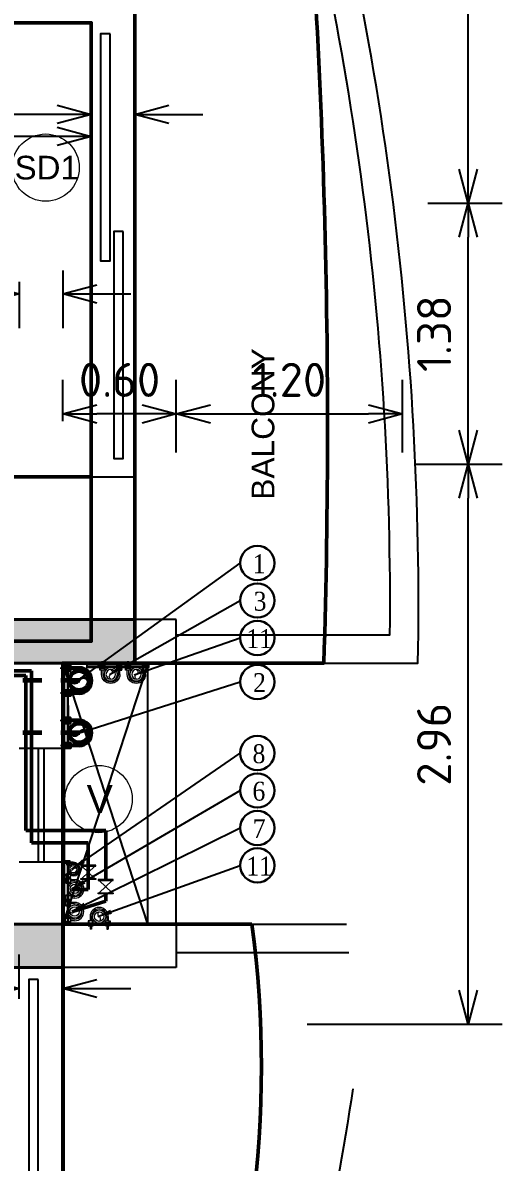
# Model space of a CAD drawing. Header units: inches. Extents: x 0 to 429, y 0 to 185.
# Drawn here: x 263.19 to 265.73, y 122.34 to 128.37 of the extents above; entities that cross this region are included whole.
import ezdxf
from ezdxf.enums import TextEntityAlignment as Align

# ---------------------------------------------------------------- set-up
doc = ezdxf.new("R2010")
doc.units = ezdxf.units.IN
doc.header["$MEASUREMENT"] = 0
doc.linetypes.add('Xr-4BHK-A-B-Typical-Sub$0$HIDDEN', pattern=[0.375, 0.25, -0.125])
doc.layers.get('DEFPOINTS').update_dxf_attribs({"lineweight": 18})
for name, color, linetype, lineweight in [('FLOOR01', 7, 'Continuous', 50), ('XR-4BHK-A-B-TYPICAL-SUB$0$1PL-SHAFT-PIPE-TEXT-50', 213, 'Continuous', 30), ('XR-4BHK-A-B-TYPICAL-SUB$0$TOWER-COL', 1, 'Continuous', 40), ('XR-4BHK-A-B-TYPICAL-SUB$0$TOWER-COL-HATCH', 9, 'Continuous', 5)]:
    doc.layers.add(name, color=color, linetype=linetype, lineweight=lineweight)
doc.layers.add('XR-4BHK-A-B-TYPICAL-SUB$0$1PL-SHAFT-PIPE', color=7, linetype='Continuous')
doc.layers.add('XR-4BHK-A-B-TYPICAL-SUB$0$SEWERARE LINE', color=7, linetype='Continuous', lineweight=35, true_color=0xca2d12)
doc.layers.add('XR-4BHK-A-B-TYPICAL-SUB$0$WATER SUPPLAY', color=7, linetype='Continuous', lineweight=0, true_color=0x00f000)
doc.styles.add('Sanvi Common', font='isocpeur.ttf')
doc.styles.add('Xr-4BHK-A-B-Typical-Sub$0$$0$DIM', font='arial.ttf', dxfattribs={"height": 4})
doc.styles.add('Xr-4BHK-A-B-Typical-Sub$0$$1$Standard', font='arial.ttf')
doc.styles.add('Xr-4BHK-A-B-Typical-Sub$0$DIM', font='arial.ttf')
doc.styles.add('Xr-4BHK-A-B-Typical-Sub$0$Standard', font='ARIALN.TTF')
doc.styles.add('Xr-4BHK-A-B-Typical-Sub$0$TIMES-ROMAN', font='times.ttf', dxfattribs={"width": 0.9})
doc.dimstyles.new('Sanvi Common', dxfattribs={"dimtxt": 0.18, "dimasz": 0.18, "dimexe": 0.18, "dimexo": 0.0625, "dimgap": 0.09, "dimtad": 1, "dimzin": 0, "dimdsep": 46, "dimtxsty": 'Sanvi Common', "dimblk": 'OPEN30', "dimcen": 0.09, "dimclrd": 68, "dimclre": 68, "dimclrt": 40, "dimadec": 0, "dimazin": 0, "dimtfac": 1, "dimtofl": 0, "dimtmove": 0, "dimatfit": 3, "dimldrblk": 'OPEN30', "dimfxl": 1, "dimtolj": 1, "dimtzin": 0, "dimarcsym": 0})
doc.dimstyles.new('Xr-4BHK-A-B-Typical-Sub$0$DIM 75', dxfattribs={"dimtxt": 75, "dimasz": 75, "dimexe": 0.18, "dimexo": 0.0625, "dimgap": 0.09, "dimtad": 0, "dimtih": 1, "dimtoh": 1, "dimdec": 0, "dimzin": 0, "dimdsep": 46, "dimtxsty": 'Xr-4BHK-A-B-Typical-Sub$0$Standard', "dimcen": 0.09, "dimclrd": 256, "dimclre": 256, "dimclrt": 256, "dimadec": 0, "dimazin": 0, "dimtfac": 1, "dimtdec": 0, "dimtofl": 0, "dimtmove": 0, "dimatfit": 3, "dimfxl": 1, "dimtolj": 1, "dimtzin": 0, "dimarcsym": 0})

# ---------------------------------------------------------------- blocks, each defined once
blk = doc.blocks.new('Xr-4BHK-A-B-Typical-Sub$0$REV.CO.')
at = {"layer": 'XR-4BHK-A-B-TYPICAL-SUB$0$TOWER-COL-HATCH'}
for points in [[(448141.6030434328, 15070.22767315162), (448141.6030434328, 14840.22767315179), (447241.1053430899, 14840.22767315115), (447241.1053430892, 15070.22767315162)], [(448521.1053430892, 13460.22663578375), (447621.1053430892, 13460.22663578375), (447621.1053430899, 13230.22663578329), (448521.1053430899, 13230.22663578422)]]:
    blk.add_hatch(color=256, dxfattribs=at).paths.add_polyline_path(points)
at = {"layer": 'XR-4BHK-A-B-TYPICAL-SUB$0$TOWER-COL'}
for points in [[(447241.105343089, 15070.2276675078), (447241.105343089, 14840.2276675078), (448141.6030434328, 14840.22713470217), (448141.6030434328, 15070.22713470217)], [(447621.105343089, 13460.22663013994), (447621.105343089, 13230.22663013994), (448521.105343089, 13230.22663013994), (448521.105343089, 13460.22663013994)]]:
    blk.add_lwpolyline(points, close=True, dxfattribs=at)
blk = doc.blocks.new('Xr-4BHK-A-B-Typical-Sub$0$$0$DOOR NO')
at = {"lineweight": 0}
blk.add_circle((5.684341886080801e-14, 0), 10, dxfattribs=at)
at = {"style": 'Xr-4BHK-A-B-Typical-Sub$0$$0$DIM'}
blk.add_attdef('X1', text='', height=9, dxfattribs=at).set_placement((5.684341886080801e-14, 0), align=Align.MIDDLE_CENTER)
blk = doc.blocks.new('_Open30')
at = {"color": 0, "linetype": 'ByBlock', "lineweight": -2}
for p, q in [((-1, 0.26794919), (0, 0)), ((0, 0), (-1, -0.26794919)), ((0, 0), (-1, 0))]:
    blk.add_line(p, q, dxfattribs=at)
blk = doc.blocks.new('*D208')
at = {"color": 68, "lineweight": -2, "transparency": 16777216}
for p, q in [((263.5542284709865, 127.7088136228554), (263.5542284709865, 128.0611464959577)), ((263.7842284709679, 127.7088135975496), (263.7842284709679, 128.0611464959577)), ((263.3742284709865, 127.8811464959577), (260.0262284709885, 127.8811464959577)), ((263.9642284709679, 127.8811464959577), (264.1442284709679, 127.8811464959577))]:
    blk.add_line(p, q, dxfattribs=at)
at = {"layer": 'DEFPOINTS', "color": 0, "transparency": 16777216}
for p in [(263.5542284709865, 127.8811464959577), (263.5542284709865, 127.6463136228554), (263.7842284709679, 127.6463135975496)]:
    blk.add_point(p, dxfattribs=at)
at = {"color": 68, "lineweight": -2, "transparency": 16777216, "xscale": 0.18, "yscale": 0.18, "zscale": 0.18}
blk.add_blockref('_Open30', (263.5542284709865, 127.8811464959577), dxfattribs=at)
at = {"color": 68, "lineweight": -2, "transparency": 16777216, "xscale": 0.18, "yscale": 0.18, "zscale": 0.18, "rotation": 180}
blk.add_blockref('_Open30', (263.7842284709679, 127.8811464959577), dxfattribs=at)
at = {"color": 40, "transparency": 16777216, "insert": (260.3142284709886, 128.0611464959577), "char_height": 0.18, "attachment_point": 5, "style": 'Sanvi Common'}
blk.add_mtext('\\A1;0.23', dxfattribs=at)
blk = doc.blocks.new('*D209')
at = {"color": 68, "lineweight": -2, "transparency": 16777216}
for p, q in [((259.6092284738026, 127.8270088014975), (259.6092284738026, 127.9445088014975)), ((263.5542284709865, 127.7088136228554), (263.5542284709865, 127.9445088014975)), ((263.3742284709865, 127.7645088014975), (259.7892284738026, 127.7645088014975))]:
    blk.add_line(p, q, dxfattribs=at)
at = {"layer": 'DEFPOINTS', "color": 0, "transparency": 16777216}
for p in [(259.6092284738026, 127.7645088014975), (259.6092284738026, 127.7645088014975), (263.5542284709865, 127.6463136228554)]:
    blk.add_point(p, dxfattribs=at)
at = {"color": 68, "lineweight": -2, "transparency": 16777216, "xscale": 0.18, "yscale": 0.18, "zscale": 0.18, "rotation": 180}
blk.add_blockref('_Open30', (259.6092284738026, 127.7645088014975), dxfattribs=at)
at = {"color": 68, "lineweight": -2, "transparency": 16777216, "xscale": 0.18, "yscale": 0.18, "zscale": 0.18}
blk.add_blockref('_Open30', (263.5542284709865, 127.7645088014975), dxfattribs=at)
at = {"color": 40, "transparency": 16777216, "insert": (261.5817284723946, 127.9445088014975), "char_height": 0.18, "attachment_point": 5, "style": 'Sanvi Common'}
blk.add_mtext('\\A1;3.94', dxfattribs=at)
blk = doc.blocks.new('*D251')
at = {"color": 68, "lineweight": -2, "transparency": 16777216}
for p, q in [((263.404233178275, 127.056613819455), (263.404233178275, 126.7517360425044)), ((263.1742331782645, 126.9964353152751), (263.1742331782645, 126.7517360425044)), ((262.9942331782645, 126.9317360425044), (259.6462331782665, 126.9317360425044)), ((263.584233178275, 126.9317360425044), (263.764233178275, 126.9317360425044))]:
    blk.add_line(p, q, dxfattribs=at)
at = {"layer": 'DEFPOINTS', "color": 0, "transparency": 16777216}
for p in [(263.404233178275, 127.119113819455), (263.1742331782645, 127.0589353152751), (263.1742331782645, 126.9317360425044)]:
    blk.add_point(p, dxfattribs=at)
at = {"color": 68, "lineweight": -2, "transparency": 16777216, "xscale": 0.18, "yscale": 0.18, "zscale": 0.18}
blk.add_blockref('_Open30', (263.1742331782645, 126.9317360425044), dxfattribs=at)
at = {"color": 68, "lineweight": -2, "transparency": 16777216, "xscale": 0.18, "yscale": 0.18, "zscale": 0.18, "rotation": 180}
blk.add_blockref('_Open30', (263.404233178275, 126.9317360425044), dxfattribs=at)
at = {"color": 40, "transparency": 16777216, "insert": (259.9342331782665, 127.1117360425044), "char_height": 0.18, "attachment_point": 5, "style": 'Sanvi Common'}
blk.add_mtext('\\A1;0.23', dxfattribs=at)
blk = doc.blocks.new('*D266')
at = {"color": 68, "lineweight": -2, "transparency": 16777216}
for p, q in [((263.1742151244891, 123.2061756171893), (263.1742151244891, 123.4400206313214)), ((263.4042151244996, 123.2061756171893), (263.4042151244996, 123.4400206313214)), ((262.9942151244891, 123.2600206313214), (259.6462151244911, 123.2600206313214)), ((263.5842151244996, 123.2600206313214), (263.7642151244996, 123.2600206313214))]:
    blk.add_line(p, q, dxfattribs=at)
at = {"layer": 'DEFPOINTS', "color": 0, "transparency": 16777216}
for p in [(263.4042151244996, 123.2600206313214), (263.1742151244891, 123.1436756171893), (263.4042151244996, 123.1436756171893)]:
    blk.add_point(p, dxfattribs=at)
at = {"color": 68, "lineweight": -2, "transparency": 16777216, "xscale": 0.18, "yscale": 0.18, "zscale": 0.18}
blk.add_blockref('_Open30', (263.1742151244891, 123.2600206313214), dxfattribs=at)
at = {"color": 68, "lineweight": -2, "transparency": 16777216, "xscale": 0.18, "yscale": 0.18, "zscale": 0.18, "rotation": 180}
blk.add_blockref('_Open30', (263.4042151244996, 123.2600206313214), dxfattribs=at)
at = {"color": 40, "transparency": 16777216, "insert": (259.9342151244911, 123.4400206313214), "char_height": 0.18, "attachment_point": 5, "style": 'Sanvi Common'}
blk.add_mtext('\\A1;0.23', dxfattribs=at)
blk = doc.blocks.new('*D344')
at = {"color": 68, "lineweight": -2, "transparency": 16777216}
for p, q in [((265.262305015471, 126.0315390845059), (265.7267621430937, 126.0315390845059)), ((265.5467621430936, 123.251539605429), (265.5467621430936, 125.8515390845059)), ((264.6957337695406, 123.071539605429), (265.7267621430937, 123.071539605429))]:
    blk.add_line(p, q, dxfattribs=at)
at = {"layer": 'DEFPOINTS', "color": 0, "transparency": 16777216}
for p in [(265.199805015471, 126.0315390845059), (265.5467621430936, 126.0315390845059), (264.6332337695406, 123.071539605429)]:
    blk.add_point(p, dxfattribs=at)
at = {"color": 68, "lineweight": -2, "transparency": 16777216, "xscale": 0.18, "yscale": 0.18, "zscale": 0.18}
for p, rotation in [((265.5467621430936, 126.0315390845059), 90), ((265.5467621430936, 123.071539605429), 270)]:
    blk.add_blockref('_Open30', p, dxfattribs=dict(at, rotation=rotation))
at = {"color": 40, "transparency": 16777216, "insert": (265.3667621430936, 124.5515393449673), "char_height": 0.18, "attachment_point": 5, "rotation": 90, "style": 'Sanvi Common'}
blk.add_mtext('\\A1;2.96', dxfattribs=at)
blk = doc.blocks.new('*D345')
at = {"color": 68, "lineweight": -2, "transparency": 16777216}
for p, q in [((265.3329588896943, 127.4115400815059), (265.7267621430937, 127.4115400815059)), ((265.5467621430936, 126.2115390845059), (265.5467621430936, 127.2315400815059)), ((265.262305015471, 126.0315390845059), (265.7267621430937, 126.0315390845059))]:
    blk.add_line(p, q, dxfattribs=at)
at = {"layer": 'DEFPOINTS', "color": 0, "transparency": 16777216}
for p in [(265.2704588896943, 127.4115400815059), (265.5467621430936, 127.4115400815059), (265.199805015471, 126.0315390845059)]:
    blk.add_point(p, dxfattribs=at)
at = {"color": 68, "lineweight": -2, "transparency": 16777216, "xscale": 0.18, "yscale": 0.18, "zscale": 0.18}
for p, rotation in [((265.5467621430936, 127.4115400815059), 90), ((265.5467621430936, 126.0315390845059), 270)]:
    blk.add_blockref('_Open30', p, dxfattribs=dict(at, rotation=rotation))
at = {"color": 40, "transparency": 16777216, "insert": (265.3667621430936, 126.7215395830058), "char_height": 0.18, "attachment_point": 5, "rotation": 90, "style": 'Sanvi Common'}
blk.add_mtext('\\A1;1.38', dxfattribs=at)
blk = doc.blocks.new('*D346')
at = {"color": 68, "lineweight": -2, "transparency": 16777216}
for p, q in [((264.6957337695406, 132.3680443364862), (265.7267621430937, 132.3680443364862)), ((265.5467621430937, 127.5915400815059), (265.5467621430936, 132.1880443364861)), ((265.3329588896943, 127.4115400815059), (265.7267621430937, 127.4115400815059))]:
    blk.add_line(p, q, dxfattribs=at)
at = {"layer": 'DEFPOINTS', "color": 0, "transparency": 16777216}
for p in [(264.6332337695406, 132.3680443364862), (265.5467621430936, 132.3680443364862), (265.2704588896943, 127.4115400815059)]:
    blk.add_point(p, dxfattribs=at)
at = {"color": 68, "lineweight": -2, "transparency": 16777216, "xscale": 0.18, "yscale": 0.18, "zscale": 0.18}
for p, rotation in [((265.5467621430936, 132.3680443364862), 90), ((265.5467621430937, 127.4115400815059), 270)]:
    blk.add_blockref('_Open30', p, dxfattribs=dict(at, rotation=rotation))
at = {"color": 40, "transparency": 16777216, "insert": (265.3667621430936, 129.8897922089959), "char_height": 0.18, "attachment_point": 5, "rotation": 90, "style": 'Sanvi Common'}
blk.add_mtext('\\A1;4.96', dxfattribs=at)
blk = doc.blocks.new('*D347')
at = {"color": 68, "lineweight": -2, "transparency": 16777216}
for p, q in [((264.0042415217669, 126.0940390845058), (264.0042415217669, 126.4776452742874)), ((265.1998050154709, 126.0940390845058), (265.1998050154709, 126.4776452742874)), ((264.1842415217669, 126.2976452742874), (265.0198050154709, 126.2976452742874))]:
    blk.add_line(p, q, dxfattribs=at)
at = {"layer": 'DEFPOINTS', "color": 0, "transparency": 16777216}
for p in [(265.1998050154709, 126.2976452742874), (264.0042415217669, 126.0315390845058), (265.1998050154709, 126.0315390845058)]:
    blk.add_point(p, dxfattribs=at)
at = {"color": 68, "lineweight": -2, "transparency": 16777216, "xscale": 0.18, "yscale": 0.18, "zscale": 0.18, "rotation": 180}
blk.add_blockref('_Open30', (264.0042415217669, 126.2976452742874), dxfattribs=at)
at = {"color": 68, "lineweight": -2, "transparency": 16777216, "xscale": 0.18, "yscale": 0.18, "zscale": 0.18}
blk.add_blockref('_Open30', (265.1998050154709, 126.2976452742874), dxfattribs=at)
at = {"color": 40, "transparency": 16777216, "insert": (264.6020232686189, 126.4776452742874), "char_height": 0.18, "attachment_point": 5, "style": 'Sanvi Common'}
blk.add_mtext('\\A1;1.20', dxfattribs=at)
blk = doc.blocks.new('*D348')
at = {"color": 68, "lineweight": -2, "transparency": 16777216}
for p, q in [((263.4042440483519, 126.2590633396026), (263.4042440483519, 126.4776452742874)), ((264.0042415217669, 126.0940390845058), (264.0042415217669, 126.4776452742874)), ((263.8242415217669, 126.2976452742874), (263.5842440483519, 126.2976452742874))]:
    blk.add_line(p, q, dxfattribs=at)
at = {"layer": 'DEFPOINTS', "color": 0, "transparency": 16777216}
for p in [(263.4042440483519, 126.2976452742874), (263.4042440483519, 126.1965633396026), (264.0042415217669, 126.0315390845058)]:
    blk.add_point(p, dxfattribs=at)
at = {"color": 68, "lineweight": -2, "transparency": 16777216, "xscale": 0.18, "yscale": 0.18, "zscale": 0.18, "rotation": 180}
blk.add_blockref('_Open30', (263.4042440483519, 126.2976452742874), dxfattribs=at)
at = {"color": 68, "lineweight": -2, "transparency": 16777216, "xscale": 0.18, "yscale": 0.18, "zscale": 0.18}
blk.add_blockref('_Open30', (264.0042415217669, 126.2976452742874), dxfattribs=at)
at = {"color": 40, "transparency": 16777216, "insert": (263.7042427850594, 126.4776452742874), "char_height": 0.18, "attachment_point": 5, "style": 'Sanvi Common'}
blk.add_mtext('\\A1;0.60', dxfattribs=at)
blk = doc.blocks.new('Xr-4BHK-A-B-Typical-Sub$0$CI100')
at = {"layer": 'XR-4BHK-A-B-TYPICAL-SUB$0$SEWERARE LINE', "ltscale": 100}
for p, q in [((-78.8920929323649, -2.473825588822365e-09), (-78.8920929323649, 11.49232116586063)), ((-73.99999999970896, 60.66666666648234), (-74.00000000098953, 11.49232116586063)), ((-65.99999999976717, 60.66666666648234), (-65.99999999854481, 11.49232116586063)), ((-61.1079070615815, -2.473825588822365e-09), (-61.1079070615815, 11.49232116586063)), ((61.1079070615815, -2.473825588822365e-09), (61.1079070615815, 11.49232116586063)), ((65.99999999976717, 60.66666666648234), (65.9999999985157, 11.49232116586063)), ((73.99999999970896, 60.66666666648234), (74.00000000096043, 11.49232116586063)), ((78.8920929323649, -2.473825588822365e-09), (78.8920929323649, 11.49232116586063)), ((-78.89209293544991, -15.49232117328211), (-78.89209293544991, -4.000000002473826)), ((-74.00000000098953, -2.473825588822365e-09), (-74.00000000343425, -4.000000002473826)), ((-74.00000000343425, -15.49232117328211), (-74.00000000288128, -37.33333333814517)), ((-74.00000000343425, -16.76924574613804), (-74.00000000343425, -37.33333333567134)), ((-66.00000000098953, -37.33333333567134), (-74.00000000098953, -37.33333333567134)), ((-66.00000000098953, -2.473825588822365e-09), (-66.00000000098953, -4.000000002473826)), ((-66.00000000098953, -15.49232117328211), (-66.00000000098953, -37.33333333567134)), ((-66.00000000098953, -16.76924574613804), (-66.00000000098953, -37.33333333814517)), ((-61.10790706466651, -15.49232117328211), (-61.10790706466651, -4.000000002473826)), ((61.10790706466651, -15.49232117328211), (61.10790706466651, -4.000000002473826)), ((66.00000000096043, -2.473825588822365e-09), (66.00000000096043, -4.000000002473826)), ((66.00000000096043, -15.49232117328211), (66.00000000096043, -37.33333333567134)), ((66.00000000096043, -16.76924574613804), (66.00000000096043, -37.33333333814517)), ((66.00000000096043, -37.33333333567134), (74.00000000096043, -37.33333333567134)), ((74.00000000096043, -2.473825588822365e-09), (74.00000000340515, -4.000000002473826)), ((74.00000000340515, -15.49232117328211), (74.00000000285218, -37.33333333814517)), ((74.00000000340515, -16.76924574613804), (74.00000000340515, -37.33333333567134)), ((78.89209293544991, -15.49232117328211), (78.89209293544991, -4.000000002473826))]:
    blk.add_line(p, q, dxfattribs=at)
for points in [[(-85.44812645978527, -2.473825588822365e-09), (-54.55187353718793, -2.473825588822365e-09), (-54.55187353718793, 11.49232116586063), (-85.44812645978527, 11.49232116586063)], [(85.44812645975617, -2.473825588822365e-09), (54.55187353718793, -2.473825588822365e-09), (54.55187353718793, 11.49232116586063), (85.44812645975617, 11.49232116586063)], [(-85.4481264622882, -15.49232117328211), (-54.55187353971996, -15.49232117328211), (-54.55187353971996, -4.000000002473826), (-85.4481264622882, -4.000000002473826)], [(85.4481264622882, -15.49232117328211), (54.55187353969086, -15.49232117328211), (54.55187353969086, -4.000000002473826), (85.4481264622882, -4.000000002473826)]]:
    blk.add_lwpolyline(points, close=True, dxfattribs=at)
for radius in [60.6666666669153, 50.00000000020492]:
    blk.add_circle((0, 60.66666666648234), radius, dxfattribs=at)
for centre, radius, start, end in [((0, 60.66666666648234), 74.00000000030329, 0, 180), ((0, 60.66666666648234), 66.00000000027049, 0, 180), ((13.8690806030645, 85.66666666636593), 28.5893581037178, 119.0199020114029, 240.9800979885971), ((-13.8690806030645, 35.66666666656965), 28.5893581037178, 299.0199020114029, 60.98009798859712)]:
    blk.add_arc(centre, radius, start, end, dxfattribs=at)
blk = doc.blocks.new('Xr-4BHK-A-B-Typical-Sub$0$CI50')
at = {"layer": 'XR-4BHK-A-B-TYPICAL-SUB$0$WATER SUPPLAY', "ltscale": 100}
for p, q in [((-53.22542626422364, 2), (-53.22542626422364, 13.49232116833446)), ((-48.33333333313931, 34.99999999991269), (-48.33333333284827, 13.49232116833446)), ((-48.33333333284827, 2), (-48.33333333529299, -2)), ((-40.33333333319752, 34.99999999991269), (-40.33333333040355, 13.49232116833446)), ((-40.33333333284827, 2), (-40.33333333284827, -2)), ((-35.44124039344024, 2), (-35.44124039344024, 13.49232116833446)), ((35.44124039344024, 2), (35.44124039344024, 13.49232116833446)), ((40.33333333319752, 34.99999999481952), (40.33333333354676, 13.49232116324129)), ((40.33333333284827, 2), (40.33333333284827, -2)), ((48.33333333313931, 34.99999999481952), (48.33333333599148, 13.49232116324129)), ((48.33333333284827, 2), (48.33333333529299, -2)), ((53.22542626422364, 2), (53.22542626422364, 13.49232116833446)), ((-53.22542626730865, -13.49232117080828), (-53.22542626730865, -2)), ((-48.33333333529299, -13.49232117080828), (-48.33333333471091, -30.62995350570418)), ((-48.33333333529299, -14.76924574369332), (-48.33333333529299, -30.62995350323035)), ((-40.33333333284827, -30.62995350323035), (-48.33333333284827, -30.62995350323035)), ((-40.33333333284827, -13.49232117080828), (-40.33333333284827, -30.62995350323035)), ((-40.33333333284827, -14.76924574369332), (-40.33333333284827, -30.62995350570418)), ((-35.44124039652525, -13.49232117080828), (-35.44124039652525, -2)), ((35.44124039652525, -13.49232117080828), (35.44124039652525, -2)), ((40.33333333284827, -13.49232117080828), (40.33333333284827, -30.62995350323035)), ((40.33333333284827, -14.76924574369332), (40.33333333284827, -30.62995350570418)), ((40.33333333284827, -30.62995350323035), (48.33333333284827, -30.62995350323035)), ((48.33333333529299, -13.49232117080828), (48.33333333471091, -30.62995350570418)), ((48.33333333529299, -14.76924574369332), (48.33333333529299, -30.62995350323035)), ((53.22542626730865, -13.49232117080828), (53.22542626730865, -2))]:
    blk.add_line(p, q, dxfattribs=at)
at = {"layer": 'XR-4BHK-A-B-TYPICAL-SUB$0$WATER SUPPLAY', "ltscale": 100, "elevation": 1.671858e-10}
for points in [[(-57.92892428027699, 2), (-30.86954810534371, 2), (-30.86954810534371, 13.49232116833446), (-57.92892428027699, 13.49232116833446)], [(57.92892428027699, 2), (30.86954810534371, 2), (30.86954810534371, 13.49232116833446), (57.92892428027699, 13.49232116833446)], [(-57.92892428277992, -13.49232117080828), (-30.86954810784664, -13.49232117080828), (-30.86954810784664, -2), (-57.92892428277992, -2)], [(57.92892428277992, -13.49232117080828), (30.86954810784664, -13.49232117080828), (30.86954810784664, -2), (57.92892428277992, -2)]]:
    blk.add_lwpolyline(points, close=True, dxfattribs=at)
at = {"layer": 'XR-4BHK-A-B-TYPICAL-SUB$0$WATER SUPPLAY', "ltscale": 100}
for radius in [34.99999999990905, 24.99999999990905]:
    blk.add_circle((0, 34.99999999991269), radius, dxfattribs=at)
for centre, radius, start, end in [((0, 34.99999999991269), 48.33333333322298, 1.667526652835144e-09, 179.9999999983325), ((0, 34.99999999991269), 40.33333333322297, 359.9999999983325, 180.0000000016675), ((6.934540301561356, 47.49999999985448), 14.29467905174831, 119.0199020128229, 240.9800979871771), ((-6.934540301561356, 22.4999999999709), 14.29467905174831, 299.0199020128229, 60.98009798717712)]:
    blk.add_arc(centre, radius, start, end, dxfattribs=at)
blk = doc.blocks.new('Xr-4BHK-A-B-Typical-Sub$0$P-VALVE')
at = {"linetype": 'Continuous'}
for p, q in [((-19.66080000158399, 19.0427147973096), (19.66079999436624, 19.0427147973096)), ((-19.66080000181682, 16.42127499272465), (-19.66080000158399, 19.0427147973096)), ((19.66079999436624, 16.42127499272465), (-19.66080000181682, 16.42127499272465)), ((-17.0393600014504, -16.42127499272465), (17.0393600014504, 16.42127499272465)), ((-17.0393600014504, 16.42127499275375), (17.0393600014504, -16.42127499272465)), ((19.66079999436624, 19.0427147973096), (19.66079999436624, 16.42127499272465)), ((19.66079999459907, -16.42127499272465), (-19.66080000158399, -16.42127499269554)), ((-19.66080000158399, -16.42127499269554), (-19.66080000181682, -19.04271479707677)), ((-19.66080000181682, -19.04271479707677), (19.66079999436624, -19.04271479707677)), ((19.66079999436624, -19.04271479707677), (19.66079999459907, -16.42127499272465))]:
    blk.add_line(p, q, dxfattribs=at)
blk = doc.blocks.new('Xr-4BHK-A-B-Typical-Sub$0$A$C14D55273')
at = {"layer": 'XR-4BHK-A-B-TYPICAL-SUB$0$WATER SUPPLAY', "lineweight": 50}
for p, q in [((545.3776060903037, -5900.062872393872), (936.926726497215, -5900.062872393857)), ((545.3776060903037, -5900.062872393872), (545.3781138201884, -6810.312578060562)), ((575.3777665184753, -5925.062872393872), (961.9267264971568, -5925.062872393843)), ((575.3777665184753, -5925.062872393872), (575.3781185544503, -6744.673154295931)), ((153.3277898341184, -7008.872876069843), (153.3277898341184, -6744.673154295931)), ((153.3277898341184, -6744.673154295931), (575.3781185544503, -6744.673154295931)), ((245.3551149898849, -6810.312745410934), (545.3781138201884, -6810.312578060562)), ((245.3551149898849, -7056.250583167377), (245.3551149898849, -6810.312745410934)), ((153.3278031079099, -7074.557976040713), (153.327803107939, -7118.702127591328)), ((327.0248414730595, -7056.250583167377), (245.3551149898849, -7056.250583167377)), ((327.0248414605448, -7173.314314971271), (153.327803107939, -7118.702127591328))]:
    blk.add_line(p, q, dxfattribs=at)
at = {"layer": 'XR-4BHK-A-B-TYPICAL-SUB$0$WATER SUPPLAY', "lineweight": 50, "xscale": 2.000000000000041, "yscale": 2.000000000000041, "zscale": 2.000000000000041, "rotation": 1.157805443229762e-05}
for p in [(245.3551073012059, -6965.689882044622), (153.3277964782319, -7041.715426055292)]:
    blk.add_blockref('Xr-4BHK-A-B-Typical-Sub$0$P-VALVE', p, dxfattribs=at)
blk = doc.blocks.new('Xr-4BHK-A-B-Typical-Sub$0$A$C2521575D')
at = {"layer": 'XR-4BHK-A-B-TYPICAL-SUB$0$1PL-SHAFT-PIPE'}
for p, q in [((32129.02608073465, 26692.29440718309), (32129.0767851804, 26242.29440718305)), ((32558.02573489677, 26671.29440718309), (32230.97770692848, 26671.24370273735)), ((32129.02608073558, 25642.34288064492), (32129.06326947018, 25312.29429572081))]:
    blk.add_line(p, q, dxfattribs=at)
for points in [[(32108.02608073465, 26692.29440718309), (32108.02608073465, 26242.29440718305), (32133.07708075413, 26242.29440718305), (32133.02608073465, 26692.29440718309)], [(32558.02573489677, 26692.29440718309), (32230.97770692848, 26692.29440718309), (32230.97770692848, 26667.24340716362), (32558.02573489677, 26667.29440718309)], [(32108.02608073558, 25642.34288064492), (32108.02087448866, 25312.29390262086), (32133.0634862477, 25312.29437045017), (32133.02608073558, 25642.34288064492)]]:
    blk.add_lwpolyline(points, close=True, dxfattribs=at)
at = {"layer": 'XR-4BHK-A-B-TYPICAL-SUB$0$1PL-SHAFT-PIPE-TEXT-50'}
for centre in [(33132.26182767938, 27218.56001857234), (33132.26182767938, 27020.57703962982), (33132.26182767938, 26822.59406068731), (33132.26182767938, 26590.00578582551), (33132.26182767938, 26214.18058938815), (33132.26182767938, 26016.19761044563), (33132.26182767938, 25818.21463150312), (33132.26182767938, 25620.23165256061)]:
    blk.add_circle(centre, 90.64944575136178, dxfattribs=at)
at = {"layer": 'XR-4BHK-A-B-TYPICAL-SUB$0$SEWERARE LINE', "linetype": 'Xr-4BHK-A-B-Typical-Sub$0$HIDDEN', "lineweight": 60, "ltscale": 200}
for p, q in [((32193.29281692783, 26597.43550871008), (29961.00860560674, 26597.43550871008)), ((32193.30411305837, 26320.20562404265), (30371.7925453163, 26320.20562404265))]:
    blk.add_line(p, q, dxfattribs=at)
at = {"layer": 'XR-4BHK-A-B-TYPICAL-SUB$0$1PL-SHAFT-PIPE', "xscale": -1, "rotation": 180}
for p in [(32357.10556841907, 26665.25404213716), (32492.82756762378, 26665.25404213716)]:
    blk.add_blockref('Xr-4BHK-A-B-Typical-Sub$0$CI50', p, dxfattribs=at)
at = {"layer": 'XR-4BHK-A-B-TYPICAL-SUB$0$1PL-SHAFT-PIPE', "rotation": 270}
for name, p, xscale, yscale, zscale in [('Xr-4BHK-A-B-Typical-Sub$0$CI100', (32132.80782424385, 26597.43550873867), 0.9405000000042492, 0.9405000000042492, 0.9405000000042492), ('Xr-4BHK-A-B-Typical-Sub$0$CI100', (32132.81912034273, 26320.20562401413), 0.9405000000042492, 0.9405000000042492, 0.9405000000042492), ('Xr-4BHK-A-B-Typical-Sub$0$CI50', (32133.03958670457, 25600.42988106269), 0.75, 0.75, 0.75)]:
    blk.add_blockref(name, p, dxfattribs=dict(at, xscale=xscale, yscale=yscale, zscale=zscale))
for p in [(32132.54352384925, 25495.78145496237), (32131.05496378554, 25375.97684864786)]:
    blk.add_blockref('Xr-4BHK-A-B-Typical-Sub$0$CI50', p, dxfattribs=at)
at = {"layer": 'XR-4BHK-A-B-TYPICAL-SUB$0$1PL-SHAFT-PIPE'}
blk.add_blockref('Xr-4BHK-A-B-Typical-Sub$0$CI50', (32296.01872229786, 25314.49122544721), dxfattribs=at)
at = {"layer": 'XR-4BHK-A-B-TYPICAL-SUB$0$WATER SUPPLAY', "xscale": -1}
blk.add_blockref('Xr-4BHK-A-B-Typical-Sub$0$A$C14D55273', (32483.86342341101, 32549.63876286442), dxfattribs=at)
at = {"layer": 'XR-4BHK-A-B-TYPICAL-SUB$0$1PL-SHAFT-PIPE-TEXT-50', "style": 'Xr-4BHK-A-B-Typical-Sub$0$TIMES-ROMAN', "width": 0.9}
for s, p in [('1', (33141.49496833573, 27164.92148723893)), ('3', (33146.49136343307, 26966.93850598789)), ('11', (33141.49496833573, 26768.95552935391)), ('2', (33143.50650402426, 26536.36725356269)), ('8', (33140.45675636746, 26160.54205853443)), ('6', (33140.26209162342, 25962.55907968187)), ('7', (33141.81940957581, 25764.57610001982)), ('11', (33141.49496833573, 25566.5931212272))]:
    blk.add_text(s, height=99.99999999996177, rotation=359.9999735271807, dxfattribs=at).set_placement(p, align=Align.CENTER)
at = {"layer": 'XR-4BHK-A-B-TYPICAL-SUB$0$1PL-SHAFT-PIPE-TEXT-50'}
for points in [[(32182.57461586178, 26597.43550871008), (33041.61238192802, 27218.56001857234)], [(32349.81536006811, 26630.25404214559), (33041.61238192802, 27020.57703962982)], [(32480.91025613269, 26627.51402814154), (33041.61238192802, 26822.59406068731)], [(32180.97355690459, 26316.73890706545), (33041.61238192802, 26590.00578582551)], [(32151.99937833226, 25600.42988105141), (33041.61238192802, 26214.18058938815)], [(32151.99937833226, 25495.75081628816), (33041.61238192802, 26016.19761044563)], [(32151.99937833226, 25378.68708446173), (33041.61238192802, 25818.21463150312)], [(32288.72851391681, 25349.49122545547), (33041.61238192802, 25620.23165256061)]]:
    blk.add_leader(points, dimstyle='Xr-4BHK-A-B-Typical-Sub$0$DIM 75', dxfattribs=at)

msp = doc.modelspace()

# ---------------------------------------------------------------- linework, layer by layer
for p, q in [((263.5542113268804, 125.9652817233578), (263.5542113268804, 128.3652817190301)), ((263.78421124086, 128.365281723352), (263.784221547283, 125.9652817233578)), ((263.5542419479518, 125.9652817233578), (263.5542418544121, 125.0952814078042)), ((263.5542419479518, 125.9652817233578), (263.7842419479622, 125.9652817233578)), ((263.7842415217658, 125.2102827240011), (263.7842419479622, 125.9652817233578)), ((264.0042462290787, 125.2102826832703), (263.7842415217658, 125.2102827240011)), ((264.0042462290787, 124.9802826832743), (264.0042462290787, 125.2102826832703)), ((260.6092418704413, 125.0952814078042), (263.5542418544121, 125.0952814078042)), ((263.8542462290554, 124.9753311514501), (263.4042415217611, 123.6002816866235)), ((263.4042465749137, 124.980282031334), (263.7842414964454, 124.9802826832743)), ((263.8542415217727, 123.6002816866235), (263.4042465749137, 124.980282031334)), ((263.4042465749137, 124.530330196823), (263.4042465749137, 124.980282031334)), ((263.784228175273, 124.9802826832743), (264.0042462290787, 124.9802826832743)), ((263.8542415217727, 123.6002816866235), (263.8542462290554, 124.9802826832743)), ((264.0042415217669, 123.6002816866235), (264.0042462290787, 124.9802826832743)), ((263.1742465749032, 124.530330196823), (263.4042465749137, 124.530330196823)), ((263.274246574909, 124.530330196823), (263.274246574909, 123.9303301968171)), ((263.3042465749078, 124.530330196823), (263.3042465749078, 123.9303301968171)), ((263.4042465749137, 124.530330196823), (263.4042465749137, 123.9303301968171)), ((263.1742465749032, 123.9303301968171), (263.4042465749137, 123.9303301968171)), ((263.4042415217611, 123.6002816866235), (263.4042465749137, 123.9303301968171)), ((264.0042415217669, 123.6002816866235), (264.0042415217669, 123.3702816866276)), ((263.4042285211091, 120.9702816866334), (263.4042285211091, 123.3702812187981))]:
    msp.add_line(p, q)
for points in [[(264.0042462290787, 124.9802826832743), (265.2814334306806, 124.9802826832743, 0.07426549921327624), (264.6332337695405, 129.9367869386038), (264.1846652510632, 129.9367869386038)], [(264.0042462290787, 125.1302826832685), (265.1334948674541, 125.1302826832685, 0.07036446538142935), (264.5196922070519, 129.7867869386096), (264.1846652510632, 129.7867869386096)], [(264.9379076231371, 122.7299254647972, -0.02960585587708254), (264.5196922070519, 120.7902822075408), (263.7842427301859, 120.7902822075408)]]:
    msp.add_lwpolyline(points, format="xyb")
for points in [[(263.6542113268862, 128.3074955811313), (263.6042113268688, 128.3074955811313), (263.6042113268688, 127.1074955811342), (263.6542113268862, 127.1074955811342)], [(263.7234817696792, 127.2615917531362), (263.6734817696908, 127.2615917531362), (263.6734817696908, 126.0615917531391), (263.7234817696792, 126.0615917531391)], [(263.2742183006832, 123.3075445335122), (263.2242183006658, 123.3075445335122), (263.2242183006658, 122.1075445335151), (263.2742183006832, 122.1075445335151)]]:
    msp.add_lwpolyline(points, close=True)
for points in [[(264.0042415217669, 123.6002816866235), (263.4042415217611, 123.6002816866235)], [(264.0042415217669, 123.6002816866235), (264.9042572088152, 123.6002816866235)], [(264.0042415217669, 123.4502816866294), (264.9167196832377, 123.4502816866294)], [(264.0042415217669, 123.3702816866276), (263.4042415217611, 123.3702816866276)]]:
    msp.add_lwpolyline(points)
at = {"layer": 'FLOOR01', "color": 230}
msp.add_lwpolyline([(263.4042325800456, 119.890514029225), (263.4042238473539, 124.9805143371691), (263.7842180251373, 124.9805149891386), (263.784231720294, 130.8405140292221), (259.3792319782424, 130.8405140292221), (259.3792319782715, 129.410512495108), (258.1792317203126, 129.4105124951225), (258.1792317202835, 128.8100088062843), (256.2242359122374, 128.8098746998353), (256.2242363071182, 128.1205624951604), (251.4292331071974, 128.1205140292209), (251.4292492608129, 123.5605143731141), (250.8292351009495, 123.5605143731141), (250.8292351009495, 121.8655143731217)], dxfattribs=at)
at = {"layer": 'FLOOR01', "color": 181}
msp.add_lwpolyline([(263.404236773209, 119.8906180967083), (263.4083947260569, 124.9806179276261), (263.7842417738048, 124.9806185724506), (263.7842317200611, 130.8406155572361), (259.3792311182533, 130.8406180803491), (259.3792323267025, 129.4106160784054), (258.1792320687437, 129.41061607842), (258.1792320687146, 128.8101123895817), (256.224235052161, 128.8101128574113), (256.2283946090083, 128.1206191759179), (251.4292322472083, 128.1206180803479), (251.4292320687437, 123.5606179564115), (250.8292354493806, 123.5606179564115), (250.8292354493515, 121.8656179564191)], dxfattribs=at)
at = {"layer": 'FLOOR01', "color": 35}
for points in [[(264.6332248276212, 129.9370959588328), (263.7842341299165, 129.9370959588328), (263.7842426335901, 124.9805917035033), (264.7842180259485, 124.9805928655035, 0.0306003489826473)], [(264.4042262149226, 123.6005924224893), (263.4042376329944, 123.6005907068525), (263.4042376329944, 120.6405912277755), (264.0187312303078, 120.6405912277755, 0.1307486266684449)]]:
    msp.add_lwpolyline(points, format="xyb", close=True, dxfattribs=at)
at = {"layer": 'FLOOR01', "color": 150}
msp.add_lwpolyline([(259.6092337882783, 128.365590743581), (263.5542337846182, 128.365590743581), (263.5542337075512, 125.0955904280331), (259.6092337112113, 125.0955904280331)], close=True, dxfattribs=at)
at = {"layer": 'FLOOR01', "color": 103}
msp.add_lwpolyline([(263.5542337280565, 125.9656444221791), (261.0392320687006, 125.9656444814523), (261.0392320687006, 128.365590743581), (263.5542337846182, 128.365590743581)], close=True, dxfattribs=at)

# ---------------------------------------------------------------- block references
at = {"xscale": 0.001, "yscale": 0.001, "zscale": 0.001}
msp.add_blockref('Xr-4BHK-A-B-Typical-Sub$0$A$C2521575D', (231.3003784470258, 98.29064342832096), dxfattribs=at)
at = {"extrusion": (0, 0, -1), "xscale": 0.001, "yscale": 0.001, "zscale": -0.001}
msp.add_blockref('Xr-4BHK-A-B-Typical-Sub$0$REV.CO.', (-711.0253468648646, 110.1400550564864), dxfattribs=at)
ref = msp.add_blockref('Xr-4BHK-A-B-Typical-Sub$0$$0$DOOR NO', (263.3133248129508, 127.5996208432767), dxfattribs=dict(xscale=0.01778, yscale=0.01778, zscale=0.01778))
ref.add_attrib('X1', 'SD1', dxfattribs={"height": 0.125, "style": 'Xr-4BHK-A-B-Typical-Sub$0$$1$Standard'}).set_placement((263.3192878643515, 127.5996208432767), align=Align.MIDDLE_CENTER)
ref = msp.add_blockref('Xr-4BHK-A-B-Typical-Sub$0$$0$DOOR NO', (263.5933845233869, 124.2614262716521), dxfattribs=dict(xscale=0.01778, yscale=0.01778, zscale=0.01778))
ref.add_attrib('X1', 'V', dxfattribs={"height": 0.1481666666666666, "style": 'Xr-4BHK-A-B-Typical-Sub$0$$1$Standard'}).set_placement((263.5993475747584, 124.2614262716521), align=Align.MIDDLE_CENTER)

# ---------------------------------------------------------------- texts
at = {"style": 'Xr-4BHK-A-B-Typical-Sub$0$DIM'}
msp.add_text('BALCONY', height=0.12, rotation=90, dxfattribs=at).set_placement((264.5223208829468, 125.8438249903553))

# ---------------------------------------------------------------- dimensions: what is measured, and where the dimension line sits
at = {"color": 2}
for base, p1, p2, angle, picture, middle in [((265.5467621430936, 132.3680443364862), (265.2704588896942, 127.4115400815059), (264.6332337695405, 132.3680443364861), 270, '*D346', (265.3667621430936, 129.8897922089959)), ((259.6092284738026, 127.7645088014975), (263.5542284709865, 127.6463136228554), (259.6092284738026, 127.7645088014975), 180, '*D209', (261.5817284723946, 127.9445088014975)), ((265.5467621430936, 127.4115400815059), (265.1998050154709, 126.0315390845058), (265.2704588896942, 127.4115400815059), 270, '*D345', (265.3667621430936, 126.7215395830058)), ((265.5467621430936, 126.0315390845059), (264.6332337695405, 123.0715396054289), (265.1998050154709, 126.0315390845058), 270, '*D344', (265.3667621430936, 124.5515393449673))]:
    dim = msp.add_linear_dim(base=base, p1=p1, p2=p2, angle=angle, dimstyle='Sanvi Common', dxfattribs=at)
    dim.commit()
    dim.dimension.update_dxf_attribs({"geometry": picture, "text_midpoint": middle})
dim = msp.add_linear_dim(base=(263.5542284709865, 127.8811464959577), p1=(263.7842284709679, 127.6463135975496), p2=(263.5542284709865, 127.6463136228554), angle=180, dimstyle='Sanvi Common', dxfattribs=at)
dim.commit()
dim.dimension.update_dxf_attribs({"geometry": '*D208', "text_midpoint": (260.3142284709886, 127.8811464959577), "dimtype": 160})
for base, p1, p2, picture, middle in [((263.1742331782645, 126.9317360425044), (263.404233178275, 127.119113819455), (263.1742331782645, 127.0589353152751), '*D251', (259.9342331782665, 126.9317360425044)), ((263.4042151244996, 123.2600206313214), (263.1742151244891, 123.1436756171893), (263.4042151244996, 123.1436756171893), '*D266', (259.9342151244911, 123.2600206313214))]:
    dim = msp.add_linear_dim(base=base, p1=p1, p2=p2, dimstyle='Sanvi Common', dxfattribs=at)
    dim.commit()
    dim.dimension.update_dxf_attribs({"geometry": picture, "text_midpoint": middle, "dimtype": 160})
for base, p2, picture, middle in [((263.4042440483519, 126.2976452742874), (263.4042440483519, 126.1965633396026), '*D348', (263.7042427850594, 126.4776452742874)), ((265.1998050154709, 126.2976452742874), (265.1998050154709, 126.0315390845058), '*D347', (264.6020232686189, 126.4776452742874))]:
    dim = msp.add_linear_dim(base=base, p1=(264.0042415217669, 126.0315390845058), p2=p2, dimstyle='Sanvi Common', dxfattribs=at)
    dim.commit()
    dim.dimension.update_dxf_attribs({"geometry": picture, "text_midpoint": middle})

doc.saveas('drawing.dxf')
